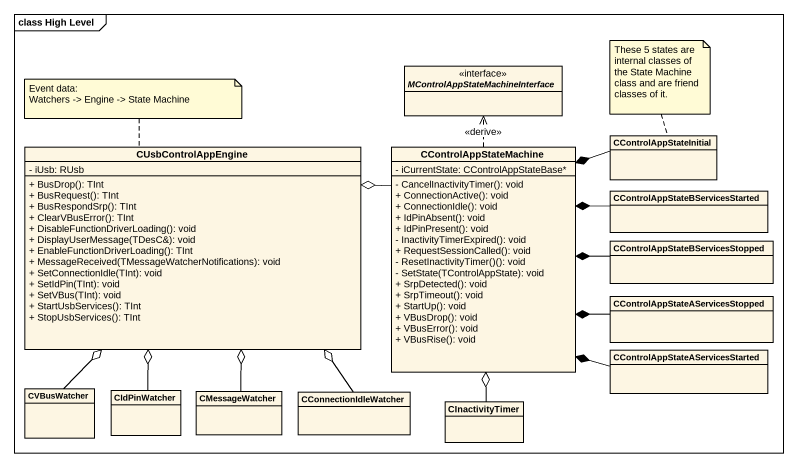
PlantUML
@startuml
mainframe class High Level
hide circle
hide empty members
skinparam classAttributeIconSize 0
interface "MControlAppStateMachineInterface" as MControlAppStateMachineInter <<interface>>
class CUsbControlAppEngine {
  - iUsb: RUsb
  + BusDrop(): TInt
  + BusRequest(): TInt
  + BusRespondSrp(): TInt
  + ClearVBusError(): TInt
  + DisableFunctionDriverLoading(): void
  + DisplayUserMessage(TDesC&): void
  + EnableFunctionDriverLoading(): TInt
  + MessageReceived(TMessageWatcherNotifications): void
  + SetConnectionIdle(TInt): void
  + SetIdPin(TInt): void
  + SetVBus(TInt): void
  + StartUsbServices(): TInt
  + StopUsbServices(): TInt
}
class CControlAppStateMachine {
  - iCurrentState: CControlAppStateBase*
  - CancelInactivityTimer(): void
  + ConnectionActive(): void
  + ConnectionIdle(): void
  + IdPinAbsent(): void
  + IdPinPresent(): void
  - InactivityTimerExpired(): void
  + RequestSessionCalled(): void
  - ResetInactivityTimer()(): void
  - SetState(TControlAppState): void
  + SrpDetected(): void
  + SrpTimeout(): void
  + StartUp(): void
  + VBusDrop(): void
  + VBusError(): void
  + VBusRise(): void
}
class CControlAppStateInitial
class "CControlAppStateBServicesStarted" as CControlAppStateBServicesSta
class "CControlAppStateBServicesStopped" as CControlAppStateBServicesSto
class "CControlAppStateAServicesStopped" as CControlAppStateAServicesSto
class "CControlAppStateAServicesStarted" as CControlAppStateAServicesSta
class CVBusWatcher
class CIdPinWatcher
class CMessageWatcher
class CConnectionIdleWatcher
class CInactivityTimer
CControlAppStateMachine .up.> MControlAppStateMachineInter : <<derive>>
CControlAppStateMachine -left-o CUsbControlAppEngine
CControlAppStateInitial -left-* CControlAppStateMachine
CControlAppStateBServicesSta -left-* CControlAppStateMachine
CControlAppStateBServicesSto -left-* CControlAppStateMachine
CControlAppStateAServicesSto -left-* CControlAppStateMachine
CControlAppStateAServicesSta -left-* CControlAppStateMachine
CVBusWatcher -up-o CUsbControlAppEngine
CIdPinWatcher -up-o CUsbControlAppEngine
CMessageWatcher -up-o CUsbControlAppEngine
CConnectionIdleWatcher -up-o CUsbControlAppEngine
CInactivityTimer -up-o CControlAppStateMachine
note top of CControlAppStateInitial : These 5 states are internal classes of the State Machine class and are friend classes of it.
note top of CUsbControlAppEngine
  Event data:
  Watchers -> Engine -> State Machine
end note
@enduml
